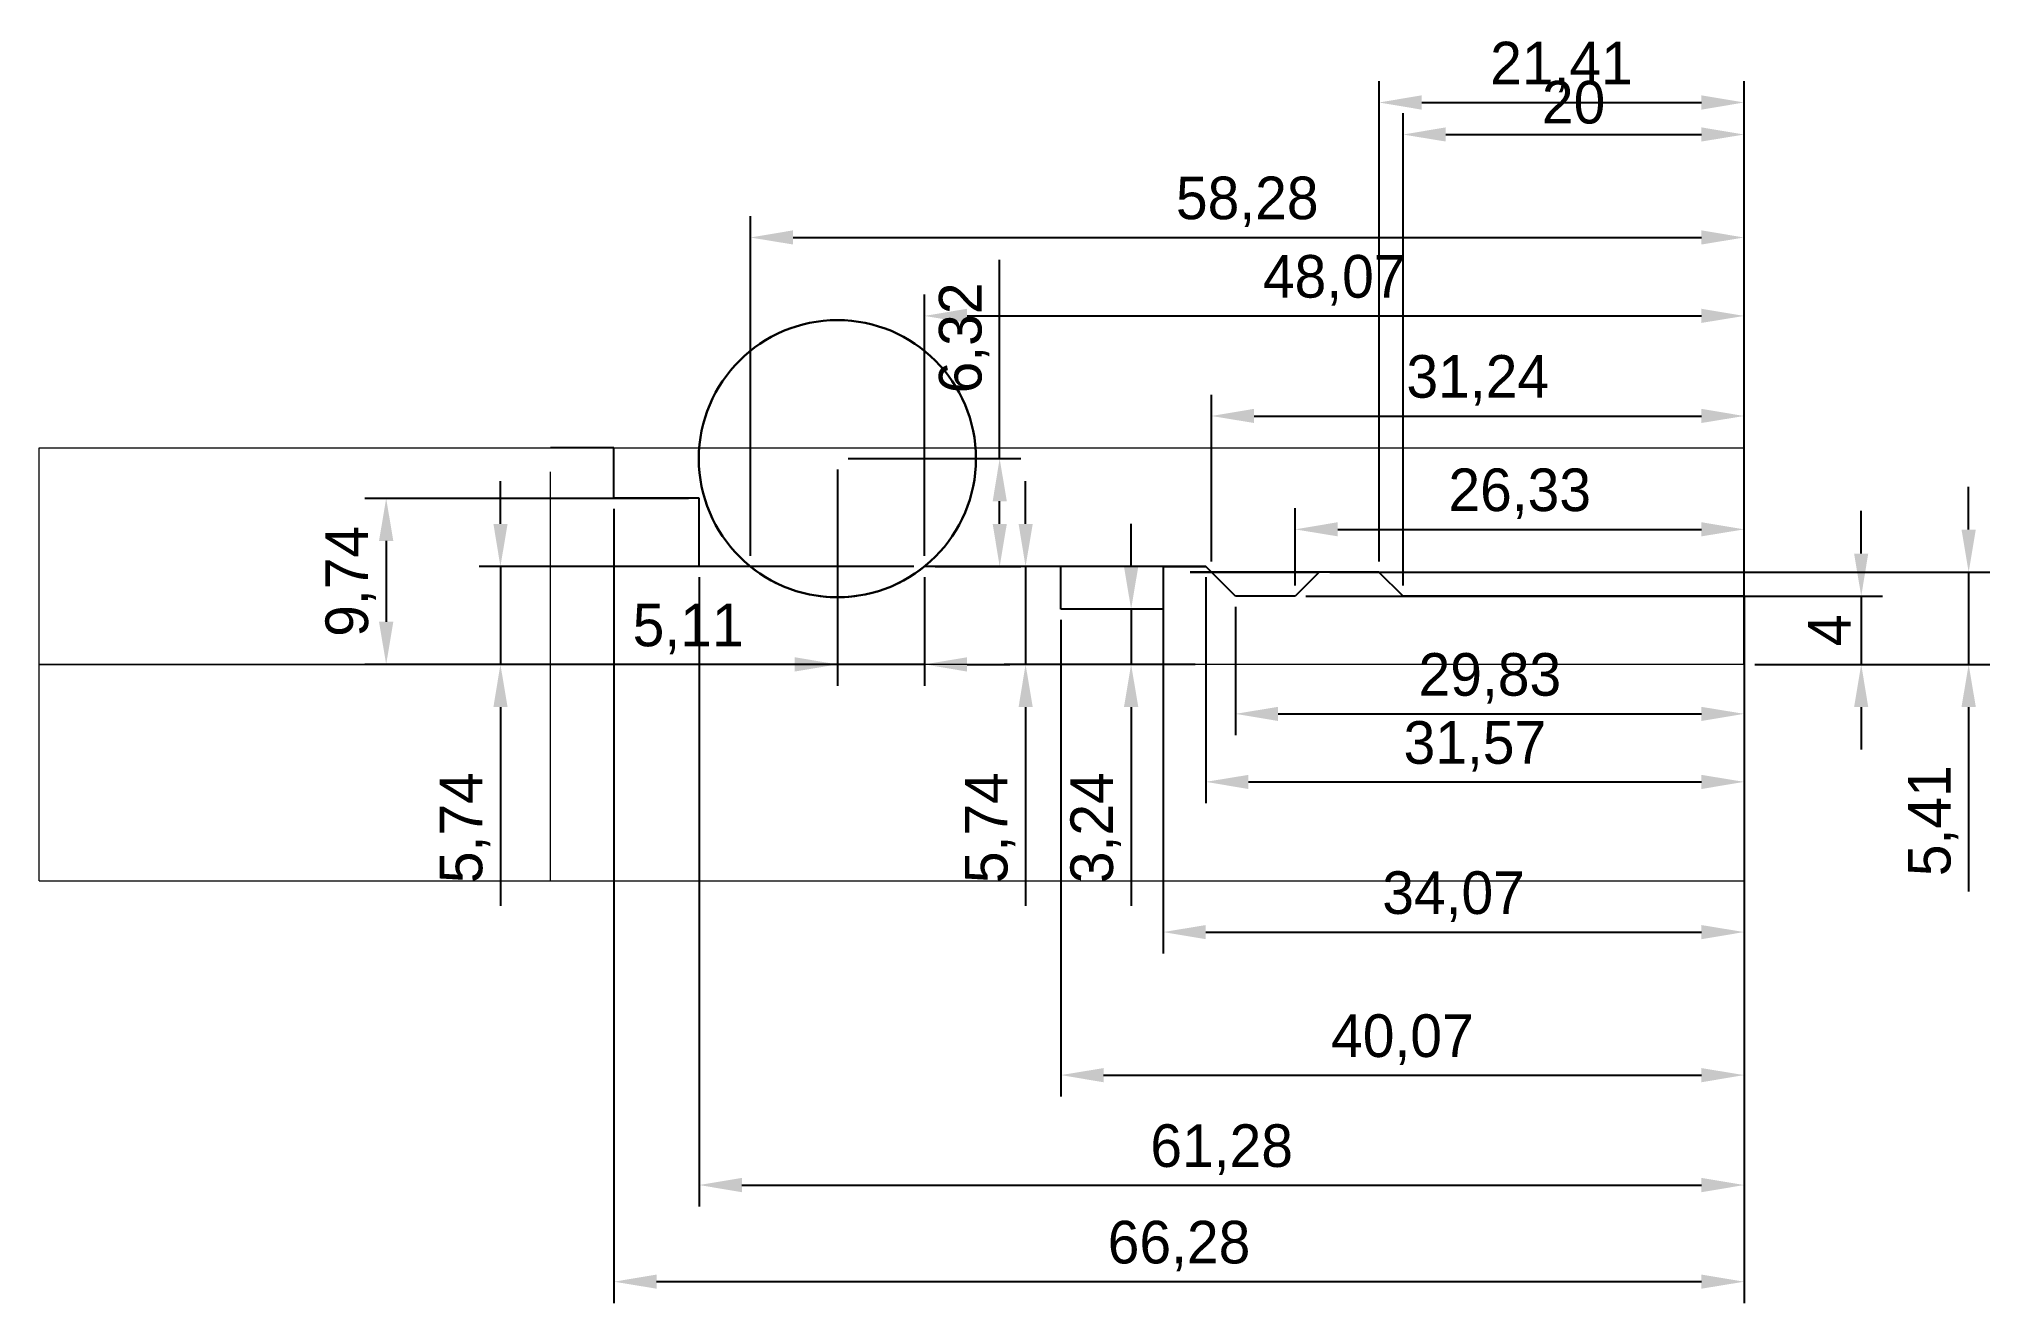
# Model space of a CAD drawing. Header units: millimetres. Extents: x -100 to 14, y -37 to 37.
import ezdxf

# ---------------------------------------------------------------- set-up
doc = ezdxf.new("R2010")
doc.units = ezdxf.units.MM
doc.linetypes.add('ACAD_ISO04W100', pattern=[30, 24, -3, 0, -3])
for name, color, linetype, lineweight in [('Espacio del chuck', 1, 'ACAD_ISO04W100', 15), ('Pieza', 7, 'Continuous', 30), ('Tamaño de la probeta', 4, 'Continuous', 15)]:
    doc.layers.add(name, color=color, linetype=linetype, lineweight=lineweight)
doc.dimstyles.new('ISO-25', dxfattribs={"dimtxt": 2.5, "dimasz": 2.5, "dimexe": 1.25, "dimexo": 0.625, "dimtad": 1, "dimtxsty": 'Standard', "dimcen": 2.5, "dimadec": 0, "dimazin": 0, "dimtfac": 1, "dimtmove": 0, "dimatfit": 3, "dimfxl": 1, "dimarcsym": 0})

# ---------------------------------------------------------------- blocks, each defined once
blk = doc.blocks.new('*D1')
at = {"layer": 'Defpoints', "color": 0, "transparency": 16777216}
for p in [(0, 14.57), (-31.24, 5.41), (0, 4)]:
    blk.add_point(p, dxfattribs=at)
at = {"layer": 'Pieza', "color": 0, "lineweight": -2, "transparency": 16777216}
for p, q in [((-31.24, 6.04), (-31.24, 15.82)), ((0, 4.62), (0, 15.82)), ((-28.74, 14.57), (-2.5, 14.57))]:
    blk.add_line(p, q, dxfattribs=at)
at = {"layer": 'Pieza', "color": 0, "transparency": 16777216}
for points in [[(-28.74, 14.99), (-28.74, 14.16), (-31.24, 14.57)], [(-2.5, 14.99), (-2.5, 14.16), (0, 14.57)]]:
    blk.add_solid(points, dxfattribs=at)
at = {"layer": 'Pieza', "color": 0, "transparency": 16777216, "insert": (-15.62, 16.66), "char_height": 2.5, "attachment_point": 5}
blk.add_mtext('31,24', dxfattribs=at)
blk = doc.blocks.new('*D2')
at = {"layer": 'Defpoints', "color": 0, "transparency": 16777216}
for p in [(-31.57, 5.74), (0, 4), (0, -6.89)]:
    blk.add_point(p, dxfattribs=at)
at = {"layer": 'Pieza', "color": 0, "lineweight": -2, "transparency": 16777216}
for p, q in [((-31.57, 5.12), (-31.57, -8.14)), ((0, 3.38), (0, -8.14)), ((-29.07, -6.89), (-2.5, -6.89))]:
    blk.add_line(p, q, dxfattribs=at)
at = {"layer": 'Pieza', "color": 0, "transparency": 16777216}
for points in [[(-29.07, -6.48), (-29.07, -7.31), (-31.57, -6.89)], [(-2.5, -6.48), (-2.5, -7.31), (0, -6.89)]]:
    blk.add_solid(points, dxfattribs=at)
at = {"layer": 'Pieza', "color": 0, "transparency": 16777216, "insert": (-15.79, -4.81), "char_height": 2.5, "attachment_point": 5}
blk.add_mtext('31,57', dxfattribs=at)
blk = doc.blocks.new('*D3')
at = {"layer": 'Defpoints', "color": 0, "transparency": 16777216}
for p in [(-29.83, 4), (0, 4), (0, -2.9)]:
    blk.add_point(p, dxfattribs=at)
at = {"layer": 'Pieza', "color": 0, "lineweight": -2, "transparency": 16777216}
for p, q in [((-29.83, 3.37), (-29.83, -4.15)), ((0, 3.37), (0, -4.15)), ((-27.33, -2.9), (-2.5, -2.9))]:
    blk.add_line(p, q, dxfattribs=at)
at = {"layer": 'Pieza', "color": 0, "transparency": 16777216}
for points in [[(-27.33, -2.49), (-27.33, -3.32), (-29.83, -2.9)], [(-2.5, -2.49), (-2.5, -3.32), (0, -2.9)]]:
    blk.add_solid(points, dxfattribs=at)
at = {"layer": 'Pieza', "color": 0, "transparency": 16777216, "insert": (-14.91, -0.82), "char_height": 2.5, "attachment_point": 5}
blk.add_mtext('29,83', dxfattribs=at)
blk = doc.blocks.new('*D4')
at = {"layer": 'Defpoints', "color": 0, "transparency": 16777216}
for p in [(0, 7.92), (-26.33, 4), (0, 4)]:
    blk.add_point(p, dxfattribs=at)
at = {"layer": 'Pieza', "color": 0, "lineweight": -2, "transparency": 16777216}
for p, q in [((-26.33, 4.62), (-26.33, 9.17)), ((0, 4.62), (0, 9.17)), ((-23.83, 7.92), (-2.5, 7.92))]:
    blk.add_line(p, q, dxfattribs=at)
at = {"layer": 'Pieza', "color": 0, "transparency": 16777216}
for points in [[(-23.83, 8.34), (-23.83, 7.51), (-26.33, 7.92)], [(-2.5, 8.34), (-2.5, 7.51), (0, 7.92)]]:
    blk.add_solid(points, dxfattribs=at)
at = {"layer": 'Pieza', "color": 0, "transparency": 16777216, "insert": (-13.16, 10.01), "char_height": 2.5, "attachment_point": 5}
blk.add_mtext('26,33', dxfattribs=at)
blk = doc.blocks.new('*D5')
at = {"layer": 'Defpoints', "color": 0, "transparency": 16777216}
for p in [(-24.91, 5.41), (0, 0), (13.17, 0)]:
    blk.add_point(p, dxfattribs=at)
at = {"layer": 'Pieza', "color": 0, "lineweight": -2, "transparency": 16777216}
for p, q in [((13.17, 7.91), (13.17, 10.41)), ((-24.29, 5.41), (14.42, 5.41)), ((13.17, 5.41), (13.17, 0)), ((0.63, 0), (14.42, 0)), ((13.17, -2.5), (13.17, -13.33))]:
    blk.add_line(p, q, dxfattribs=at)
at = {"layer": 'Pieza', "color": 0, "transparency": 16777216}
for points in [[(12.75, 7.91), (13.59, 7.91), (13.17, 5.41)], [(12.75, -2.5), (13.59, -2.5), (13.17, 0)]]:
    blk.add_solid(points, dxfattribs=at)
at = {"layer": 'Pieza', "color": 0, "transparency": 16777216, "insert": (11.09, -9.17), "char_height": 2.5, "attachment_point": 5, "rotation": 90}
blk.add_mtext('5,41', dxfattribs=at)
blk = doc.blocks.new('*D6')
at = {"layer": 'Defpoints', "color": 0, "transparency": 16777216}
for p in [(-26.33, 4), (0, 0), (6.87, 0)]:
    blk.add_point(p, dxfattribs=at)
at = {"layer": 'Pieza', "color": 0, "lineweight": -2, "transparency": 16777216}
for p, q in [((6.87, 6.5), (6.87, 9)), ((-25.7, 4), (8.12, 4)), ((6.87, 4), (6.87, 0)), ((0.63, 0), (8.12, 0)), ((6.87, -2.5), (6.87, -5))]:
    blk.add_line(p, q, dxfattribs=at)
at = {"layer": 'Pieza', "color": 0, "transparency": 16777216}
for points in [[(6.45, 6.5), (7.28, 6.5), (6.87, 4)], [(6.45, -2.5), (7.28, -2.5), (6.87, 0)]]:
    blk.add_solid(points, dxfattribs=at)
at = {"layer": 'Pieza', "color": 0, "transparency": 16777216, "insert": (4.99, 2), "char_height": 2.5, "attachment_point": 5, "rotation": 90}
blk.add_mtext('4', dxfattribs=at)
blk = doc.blocks.new('*D8')
at = {"layer": 'Defpoints', "color": 0, "transparency": 16777216}
for p in [(-31.57, 5.74), (-31.57, 0), (-42.14, 0)]:
    blk.add_point(p, dxfattribs=at)
at = {"layer": 'Pieza', "color": 0, "lineweight": -2, "transparency": 16777216}
for p, q in [((-42.14, 8.24), (-42.14, 10.74)), ((-32.2, 5.74), (-43.39, 5.74)), ((-42.14, 5.74), (-42.14, 0)), ((-32.2, 0), (-43.39, 0)), ((-42.14, -2.5), (-42.14, -14.17))]:
    blk.add_line(p, q, dxfattribs=at)
at = {"layer": 'Pieza', "color": 0, "transparency": 16777216}
for points in [[(-42.55, 8.24), (-41.72, 8.24), (-42.14, 5.74)], [(-42.55, -2.5), (-41.72, -2.5), (-42.14, 0)]]:
    blk.add_solid(points, dxfattribs=at)
at = {"layer": 'Pieza', "color": 0, "transparency": 16777216, "insert": (-44.22, -9.58), "char_height": 2.5, "attachment_point": 5, "rotation": 90}
blk.add_mtext('5,74', dxfattribs=at)
blk = doc.blocks.new('*D9')
at = {"layer": 'Defpoints', "color": 0, "transparency": 16777216}
for p in [(0, 20.44), (-48.07, 5.74), (0, 0)]:
    blk.add_point(p, dxfattribs=at)
at = {"layer": 'Pieza', "color": 0, "lineweight": -2, "transparency": 16777216}
for p, q in [((-48.07, 6.37), (-48.07, 21.69)), ((0, 0.62), (0, 21.69)), ((-45.57, 20.44), (-2.5, 20.44))]:
    blk.add_line(p, q, dxfattribs=at)
at = {"layer": 'Pieza', "color": 0, "transparency": 16777216}
for points in [[(-45.57, 20.86), (-45.57, 20.03), (-48.07, 20.44)], [(-2.5, 20.86), (-2.5, 20.03), (0, 20.44)]]:
    blk.add_solid(points, dxfattribs=at)
at = {"layer": 'Pieza', "color": 0, "transparency": 16777216, "insert": (-24.04, 22.53), "char_height": 2.5, "attachment_point": 5}
blk.add_mtext('48,07', dxfattribs=at)
blk = doc.blocks.new('*D10')
at = {"layer": 'Defpoints', "color": 0, "transparency": 16777216}
for p in [(0, 25.04), (-58.28, 5.74), (0, 0)]:
    blk.add_point(p, dxfattribs=at)
at = {"layer": 'Pieza', "color": 0, "lineweight": -2, "transparency": 16777216}
for p, q in [((-58.28, 6.37), (-58.28, 26.29)), ((0, 0.62), (0, 26.29)), ((-55.78, 25.04), (-2.5, 25.04))]:
    blk.add_line(p, q, dxfattribs=at)
at = {"layer": 'Pieza', "color": 0, "transparency": 16777216}
for points in [[(-55.78, 25.46), (-55.78, 24.63), (-58.28, 25.04)], [(-2.5, 25.46), (-2.5, 24.63), (0, 25.04)]]:
    blk.add_solid(points, dxfattribs=at)
at = {"layer": 'Pieza', "color": 0, "transparency": 16777216, "insert": (-29.14, 27.13), "char_height": 2.5, "attachment_point": 5}
blk.add_mtext('58,28', dxfattribs=at)
blk = doc.blocks.new('*D11')
at = {"layer": 'Defpoints', "color": 0, "transparency": 16777216}
for p in [(-53.18, 12.07), (-43.66, 12.07), (-48.07, 5.74)]:
    blk.add_point(p, dxfattribs=at)
at = {"layer": 'Pieza', "color": 0, "lineweight": -2, "transparency": 16777216}
for p, q in [((-43.66, 12.07), (-43.66, 23.73)), ((-52.55, 12.07), (-42.41, 12.07)), ((-43.66, 8.24), (-43.66, 9.57)), ((-47.45, 5.74), (-42.41, 5.74))]:
    blk.add_line(p, q, dxfattribs=at)
at = {"layer": 'Pieza', "color": 0, "transparency": 16777216}
for points in [[(-44.07, 9.57), (-43.24, 9.57), (-43.66, 12.07)], [(-44.07, 8.24), (-43.24, 8.24), (-43.66, 5.74)]]:
    blk.add_solid(points, dxfattribs=at)
at = {"layer": 'Pieza', "color": 0, "transparency": 16777216, "insert": (-45.74, 19.15), "char_height": 2.5, "attachment_point": 5, "rotation": 90}
blk.add_mtext('6,32', dxfattribs=at)
blk = doc.blocks.new('*D12')
at = {"layer": 'Defpoints', "color": 0, "transparency": 16777216}
for p in [(-53.18, 12.07), (-48.07, 5.74), (-53.18, 0)]:
    blk.add_point(p, dxfattribs=at)
at = {"layer": 'Pieza', "color": 0, "lineweight": -2, "transparency": 16777216}
for p, q in [((-53.18, 11.44), (-53.18, -1.25)), ((-48.07, 5.12), (-48.07, -1.25)), ((-55.68, 0), (-65.68, 0)), ((-48.07, 0), (-53.18, 0)), ((-45.57, 0), (-43.07, 0))]:
    blk.add_line(p, q, dxfattribs=at)
at = {"layer": 'Pieza', "color": 0, "transparency": 16777216}
for points in [[(-55.68, 0.42), (-55.68, -0.42), (-53.18, 0)], [(-45.57, 0.42), (-45.57, -0.42), (-48.07, 0)]]:
    blk.add_solid(points, dxfattribs=at)
at = {"layer": 'Pieza', "color": 0, "transparency": 16777216, "insert": (-61.93, 2.08), "char_height": 2.5, "attachment_point": 5}
blk.add_mtext('5,11', dxfattribs=at)
blk = doc.blocks.new('*D13')
at = {"layer": 'Defpoints', "color": 0, "transparency": 16777216}
for p in [(-48.07, 5.74), (-48.07, 0), (-72.94, 0)]:
    blk.add_point(p, dxfattribs=at)
at = {"layer": 'Pieza', "color": 0, "lineweight": -2, "transparency": 16777216}
for p, q in [((-72.94, 8.24), (-72.94, 10.74)), ((-48.7, 5.74), (-74.19, 5.74)), ((-72.94, 5.74), (-72.94, 0)), ((-48.7, 0), (-74.19, 0)), ((-72.94, -2.5), (-72.94, -14.17))]:
    blk.add_line(p, q, dxfattribs=at)
at = {"layer": 'Pieza', "color": 0, "transparency": 16777216}
for points in [[(-73.35, 8.24), (-72.52, 8.24), (-72.94, 5.74)], [(-73.35, -2.5), (-72.52, -2.5), (-72.94, 0)]]:
    blk.add_solid(points, dxfattribs=at)
at = {"layer": 'Pieza', "color": 0, "transparency": 16777216, "insert": (-75.02, -9.58), "char_height": 2.5, "attachment_point": 5, "rotation": 90}
blk.add_mtext('5,74', dxfattribs=at)
blk = doc.blocks.new('*D14')
at = {"layer": 'Defpoints', "color": 0, "transparency": 16777216}
for p in [(-34.07, 5.74), (0, -0.39), (0, -15.7)]:
    blk.add_point(p, dxfattribs=at)
at = {"layer": 'Pieza', "color": 0, "lineweight": -2, "transparency": 16777216}
for p, q in [((-34.07, 5.12), (-34.07, -16.95)), ((0, -1.01), (0, -16.95)), ((-31.57, -15.7), (-2.5, -15.7))]:
    blk.add_line(p, q, dxfattribs=at)
at = {"layer": 'Pieza', "color": 0, "transparency": 16777216}
for points in [[(-31.57, -15.29), (-31.57, -16.12), (-34.07, -15.7)], [(-2.5, -15.29), (-2.5, -16.12), (0, -15.7)]]:
    blk.add_solid(points, dxfattribs=at)
at = {"layer": 'Pieza', "color": 0, "transparency": 16777216, "insert": (-17.04, -13.62), "char_height": 2.5, "attachment_point": 5}
blk.add_mtext('34,07', dxfattribs=at)
blk = doc.blocks.new('*D15')
at = {"layer": 'Defpoints', "color": 0, "transparency": 16777216}
for p in [(-40.07, 3.24), (0, 0), (0, -24.09)]:
    blk.add_point(p, dxfattribs=at)
at = {"layer": 'Pieza', "color": 0, "lineweight": -2, "transparency": 16777216}
for p, q in [((-40.07, 2.62), (-40.07, -25.34)), ((0, -0.62), (0, -25.34)), ((-37.57, -24.09), (-2.5, -24.09))]:
    blk.add_line(p, q, dxfattribs=at)
at = {"layer": 'Pieza', "color": 0, "transparency": 16777216}
for points in [[(-37.57, -23.68), (-37.57, -24.51), (-40.07, -24.09)], [(-2.5, -23.68), (-2.5, -24.51), (0, -24.09)]]:
    blk.add_solid(points, dxfattribs=at)
at = {"layer": 'Pieza', "color": 0, "transparency": 16777216, "insert": (-20.04, -22.01), "char_height": 2.5, "attachment_point": 5}
blk.add_mtext('40,07', dxfattribs=at)
blk = doc.blocks.new('*D16')
at = {"layer": 'Defpoints', "color": 0, "transparency": 16777216}
for p in [(-35.95, 3.24), (-35.95, 0), (-35.95, 0)]:
    blk.add_point(p, dxfattribs=at)
at = {"layer": 'Pieza', "color": 0, "lineweight": -2, "transparency": 16777216}
for p, q in [((-35.95, 5.74), (-35.95, 8.24)), ((-36.58, 3.24), (-37.2, 3.24)), ((-35.95, 3.24), (-35.95, 0)), ((-36.58, 0), (-37.2, 0)), ((-35.95, -2.5), (-35.95, -14.17))]:
    blk.add_line(p, q, dxfattribs=at)
at = {"layer": 'Pieza', "color": 0, "transparency": 16777216}
for points in [[(-36.37, 5.74), (-35.53, 5.74), (-35.95, 3.24)], [(-36.37, -2.5), (-35.53, -2.5), (-35.95, 0)]]:
    blk.add_solid(points, dxfattribs=at)
at = {"layer": 'Pieza', "color": 0, "transparency": 16777216, "insert": (-38.03, -9.58), "char_height": 2.5, "attachment_point": 5, "rotation": 90}
blk.add_mtext('3,24', dxfattribs=at)
blk = doc.blocks.new('*D17')
at = {"layer": 'Defpoints', "color": 0, "transparency": 16777216}
for p in [(0, 31.08), (-20, 4), (0, -0.39)]:
    blk.add_point(p, dxfattribs=at)
at = {"layer": 'Pieza', "color": 0, "lineweight": -2, "transparency": 16777216}
for p, q in [((-20, 4.63), (-20, 32.33)), ((0, 0.24), (0, 32.33)), ((-17.5, 31.08), (-2.5, 31.08))]:
    blk.add_line(p, q, dxfattribs=at)
at = {"layer": 'Pieza', "color": 0, "transparency": 16777216}
for points in [[(-17.5, 31.5), (-17.5, 30.67), (-20, 31.08)], [(-2.5, 31.5), (-2.5, 30.67), (0, 31.08)]]:
    blk.add_solid(points, dxfattribs=at)
at = {"layer": 'Pieza', "color": 0, "transparency": 16777216, "insert": (-10, 32.96), "char_height": 2.5, "attachment_point": 5}
blk.add_mtext('20', dxfattribs=at)
blk = doc.blocks.new('*D18')
at = {"layer": 'Defpoints', "color": 0, "transparency": 16777216}
for p in [(0, 32.96), (-21.41, 5.41), (0, 4)]:
    blk.add_point(p, dxfattribs=at)
at = {"layer": 'Pieza', "color": 0, "lineweight": -2, "transparency": 16777216}
for p, q in [((-21.41, 6.04), (-21.41, 34.21)), ((0, 4.63), (0, 34.21)), ((-18.91, 32.96), (-2.5, 32.96))]:
    blk.add_line(p, q, dxfattribs=at)
at = {"layer": 'Pieza', "color": 0, "transparency": 16777216}
for points in [[(-18.91, 33.38), (-18.91, 32.54), (-21.41, 32.96)], [(-2.5, 33.38), (-2.5, 32.54), (0, 32.96)]]:
    blk.add_solid(points, dxfattribs=at)
at = {"layer": 'Pieza', "color": 0, "transparency": 16777216, "insert": (-10.71, 35.04), "char_height": 2.5, "attachment_point": 5}
blk.add_mtext('21,41', dxfattribs=at)
blk = doc.blocks.new('*D19')
at = {"layer": 'Defpoints', "color": 0, "transparency": 16777216}
for p in [(-61.28, 5.74), (0, 0), (0, -30.54)]:
    blk.add_point(p, dxfattribs=at)
at = {"layer": 'Pieza', "color": 0, "lineweight": -2, "transparency": 16777216}
for p, q in [((-61.28, 5.12), (-61.28, -31.79)), ((0, -0.62), (0, -31.79)), ((-58.78, -30.54), (-2.5, -30.54))]:
    blk.add_line(p, q, dxfattribs=at)
at = {"layer": 'Pieza', "color": 0, "transparency": 16777216}
for points in [[(-58.78, -30.12), (-58.78, -30.96), (-61.28, -30.54)], [(-2.5, -30.12), (-2.5, -30.96), (0, -30.54)]]:
    blk.add_solid(points, dxfattribs=at)
at = {"layer": 'Pieza', "color": 0, "transparency": 16777216, "insert": (-30.64, -28.46), "char_height": 2.5, "attachment_point": 5}
blk.add_mtext('61,28', dxfattribs=at)
blk = doc.blocks.new('*D20')
at = {"layer": 'Defpoints', "color": 0, "transparency": 16777216}
for p in [(-61.28, 9.74), (-79.64, 0), (-61.44, 0)]:
    blk.add_point(p, dxfattribs=at)
at = {"layer": 'Pieza', "color": 0, "lineweight": -2, "transparency": 16777216}
for p, q in [((-61.91, 9.74), (-80.89, 9.74)), ((-79.64, 7.24), (-79.64, 2.5)), ((-62.07, 0), (-80.89, 0))]:
    blk.add_line(p, q, dxfattribs=at)
at = {"layer": 'Pieza', "color": 0, "transparency": 16777216}
for points in [[(-80.06, 7.24), (-79.22, 7.24), (-79.64, 9.74)], [(-80.06, 2.5), (-79.22, 2.5), (-79.64, 0)]]:
    blk.add_solid(points, dxfattribs=at)
at = {"layer": 'Pieza', "color": 0, "transparency": 16777216, "insert": (-81.72, 4.87), "char_height": 2.5, "attachment_point": 5, "rotation": 90}
blk.add_mtext('9,74', dxfattribs=at)
blk = doc.blocks.new('*D21')
at = {"layer": 'Defpoints', "color": 0, "transparency": 16777216}
for p in [(-66.28, 9.74), (0, 0), (-66.28, -36.21)]:
    blk.add_point(p, dxfattribs=at)
at = {"layer": 'Pieza', "color": 0, "lineweight": -2, "transparency": 16777216}
for p, q in [((-66.28, 9.12), (-66.28, -37.46)), ((0, -0.62), (0, -37.46)), ((-2.5, -36.21), (-63.78, -36.21))]:
    blk.add_line(p, q, dxfattribs=at)
at = {"layer": 'Pieza', "color": 0, "transparency": 16777216}
for points in [[(-63.78, -35.79), (-63.78, -36.62), (-66.28, -36.21)], [(-2.5, -35.79), (-2.5, -36.62), (0, -36.21)]]:
    blk.add_solid(points, dxfattribs=at)
at = {"layer": 'Pieza', "color": 0, "transparency": 16777216, "insert": (-33.14, -34.12), "char_height": 2.5, "attachment_point": 5}
blk.add_mtext('66,28', dxfattribs=at)

msp = doc.modelspace()

# ---------------------------------------------------------------- linework, layer by layer
for p, q in [((-66.282, 12.7), (-70, 12.7)), ((-66.282, 9.743), (-66.282, 12.7)), ((-61.282, 9.743), (-66.282, 9.743)), ((-61.282, 5.743), (-61.282, 9.743)), ((-58.282, 5.743), (-61.282, 5.743)), ((-40.071, 5.743), (-48.071, 5.743)), ((-40.071, 3.243), (-40.071, 5.743)), ((-34.071, 5.743), (-34.071, 3.243)), ((-29.828, 4), (-31.571, 5.743)), ((-24.914, 5.414), (-26.328, 4)), ((-21.414, 5.414), (-24.914, 5.414)), ((-20, 4), (-21.414, 5.414)), ((-26.328, 4), (-29.828, 4)), ((0, 4), (-20, 4)), ((-34.071, 3.243), (-40.071, 3.243))]:
    msp.add_line(p, q)
msp.add_arc((-53.177, 12.067), 8.128, 231.08743, 308.91257)
at = {"layer": 'Espacio del chuck'}
for p, q in [((-70, -12.7), (-70, 12.7)), ((-100, 0), (-70, 0))]:
    msp.add_line(p, q, dxfattribs=at)
at = {"layer": 'Pieza'}
for p, q in [((-34.071, 5.743), (-31.571, 5.743)), ((-24.914, 5.414), (-32.486, 5.414)), ((0, 0), (0, 4))]:
    msp.add_line(p, q, dxfattribs=at)
msp.add_circle((-53.177, 12.067), 8.128, dxfattribs=at)
at = {"layer": 'Tamaño de la probeta'}
for p, q in [((-100, -12.7), (-100, 12.7)), ((-100, 12.7), (0, 12.7)), ((0, 0), (-100, 0)), ((-100, -12.7), (0, -12.7))]:
    msp.add_line(p, q, dxfattribs=at)

# ---------------------------------------------------------------- dimensions: what is measured, and where the dimension line sits
at = {"layer": 'Pieza'}
for base, p1, p2, picture, middle in [((0, 32.96), (-21.414, 5.414), (0, 4), '*D18', (-10.707, 35.043)), ((0, 31.085), (-20, 4), (0, -0.389), '*D17', (-10, 32.96)), ((0, 25.044), (-58.282, 5.743), (0, 0), '*D10', (-29.141, 27.127)), ((0, 20.443), (-48.071, 5.743), (0, 0), '*D9', (-24.036, 22.526)), ((0, 14.574), (-31.243, 5.414), (0, 4), '*D1', (-15.621, 16.658)), ((-53.177, 0), (-48.071, 5.743), (-53.177, 12.067), '*D12', (-61.927, 2.083)), ((0, 7.922), (-26.328, 4), (0, 4), '*D4', (-13.164, 10.005)), ((-66.282, -36.208), (0, 0), (-66.282, 9.743), '*D21', (-33.141, -34.125)), ((0, -30.539), (-61.282, 5.743), (0, 0), '*D19', (-30.641, -28.456)), ((0, -15.703), (-34.071, 5.743), (0, -0.389), '*D14', (-17.036, -13.619)), ((0, -6.894), (-31.571, 5.743), (0, 4), '*D2', (-15.786, -4.811)), ((0, -2.903), (-29.828, 4), (0, 4), '*D3', (-14.914, -0.82)), ((0, -24.095), (-40.071, 3.243), (0, 0), '*D15', (-20.036, -22.011))]:
    dim = msp.add_linear_dim(base=base, p1=p1, p2=p2, dimstyle='ISO-25', dxfattribs=at)
    dim.commit()
    dim.dimension.update_dxf_attribs({"geometry": picture, "text_midpoint": middle})
for base, p1, p2, picture, middle in [((-43.658, 12.067), (-48.071, 5.743), (-53.177, 12.067), '*D11', (-45.741, 19.151)), ((-72.937, 0), (-48.071, 5.743), (-48.071, 0), '*D13', (-75.021, -9.583)), ((-42.135, 0), (-31.571, 5.743), (-31.571, 0), '*D8', (-44.218, -9.583)), ((13.17, 0), (-24.914, 5.414), (0, 0), '*D5', (11.087, -9.167)), ((-79.639, 0), (-61.282, 9.743), (-61.442, 0), '*D20', (-81.723, 4.871)), ((-35.951, 0), (-35.951, 3.243), (-35.951, 0), '*D16', (-38.034, -9.583)), ((6.867, 0), (-26.328, 4), (0, 0), '*D6', (4.992, 2))]:
    dim = msp.add_linear_dim(base=base, p1=p1, p2=p2, angle=90, dimstyle='ISO-25', dxfattribs=at)
    dim.commit()
    dim.dimension.update_dxf_attribs({"geometry": picture, "text_midpoint": middle})

doc.saveas('drawing.dxf')
